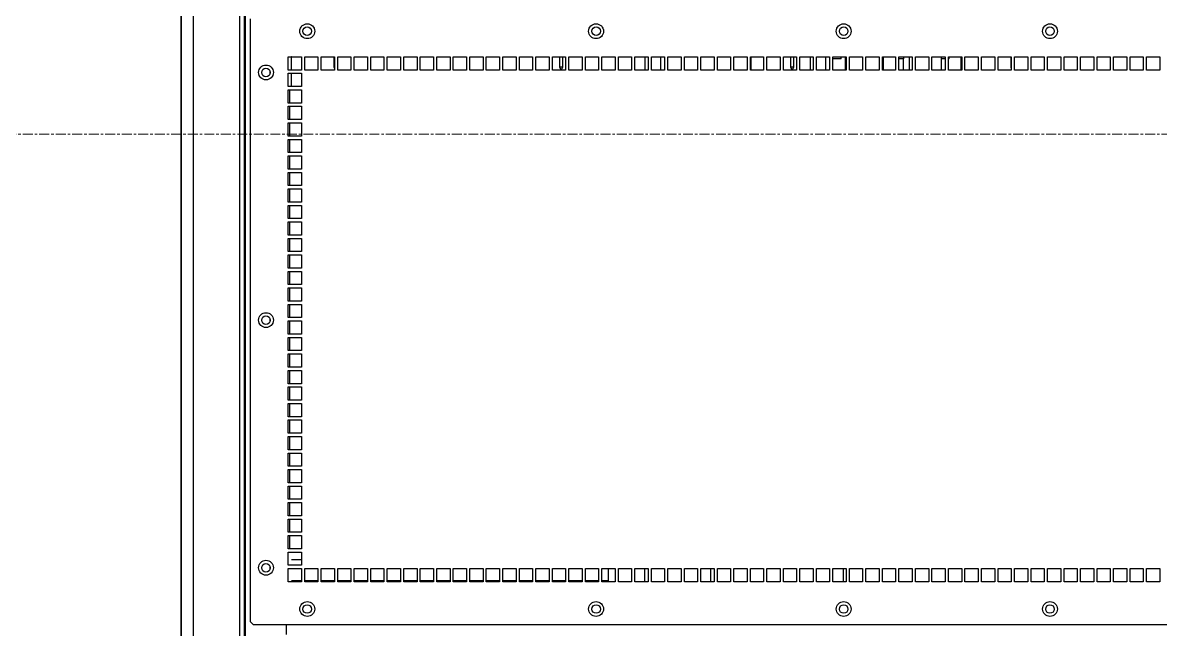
# Model space of a CAD drawing. Header units: millimetres. Extents: x -18178 to 96133, y -22425 to 61598.
# Drawn here: x 41457 to 42146, y 4630 to 4997 of the extents above; entities that cross this region are included whole.
import ezdxf

# ---------------------------------------------------------------- set-up
doc = ezdxf.new("R2010")
doc.units = ezdxf.units.MM
doc.linetypes.add('Centre', pattern=[10, 6, -1.25, 1.5, -1.25])
for name, color, linetype in [('00B60RPFP06', 7, 'Continuous'), ('10B60RIVP4008', 7, 'Continuous'), ('10H61286P01', 7, 'Continuous'), ('15B10879G3', 7, 'Continuous'), ('CF0004LB', 7, 'Continuous'), ('CH0002FE', 7, 'Continuous'), ('CH0800FE', 7, 'Continuous'), ('CH1775FE', 7, 'Continuous'), ('DR0680FE', 7, 'Continuous'), ('EAE-BB-A-OUT-002-KXA 2000A', 131, 'Continuous'), ('eae-bb-mım.', 7, 'Continuous'), ('EAE-UPS PANEL-VERTV.', 7, 'Continuous'), ('GUARNIZIONE_PORT', 7, 'Continuous'), ('MA0001LB_A', 7, 'Continuous'), ('MA0003LB_A', 7, 'Continuous'), ('MA1236FE', 7, 'Continuous'), ('MA1733FE', 7, 'Continuous'), ('RG0132LX', 7, 'Continuous'), ('RG0331CU', 7, 'Continuous'), ('RG0335CU', 7, 'Continuous'), ('RG0400CU', 7, 'Continuous'), ('RG0401CU', 7, 'Continuous'), ('RG0402CU', 7, 'Continuous'), ('RG0973FE', 7, 'Continuous'), ('RG0994FE', 7, 'Continuous'), ('RG1102FE', 7, 'Continuous'), ('RG1111FE', 7, 'Continuous')]:
    doc.layers.add(name, color=color, linetype=linetype)
doc.layers.add('E-ELEC-EQPM', color=7, linetype='Continuous', lineweight=35)
doc.layers.add('S-GRID', color=7, linetype='Continuous', lineweight=9)

# ---------------------------------------------------------------- blocks, each defined once
blk = doc.blocks.new('A$Ccc32f15b')
at = {"layer": '00B60RPFP06', "color": 7, "linetype": 'Continuous'}
for p, q in [((19.53250000001009, 1.550000000004694), (19.53250000001009, 1.575000000016651)), ((32.40749999999986, 1.575000000016473), (32.40749999999986, 1.550000000004694)), ((33.03249999999986, 1.550000000004637), (33.03249999999986, 1.575000000016473))]:
    blk.add_line(p, q, dxfattribs=at)
at = {"layer": '10B60RIVP4008', "color": 7, "linetype": 'Continuous'}
for p, q in [((19.96999999999983, 24.76000000003565), (20.28339745963163, 24.76000000003565)), ((20.2833974596316, 24.77500000001665), (20.2833974596316, 24.76000000003566)), ((20.2833974596316, 24.76000000003565), (20.30937822171219, 24.77500000001663)), ((20.2833974596316, 18.19000000003116), (19.9699999999998, 18.19000000003116)), ((19.96999999999983, 18.09000000003115), (20.28339745963163, 18.09000000003115)), ((20.2833974596316, 18.19000000003116), (20.2833974596316, 18.09000000003117)), ((20.37000000001007, 18.14000000003115), (20.28339745963163, 18.19000000003115)), ((20.2833974596316, 18.09000000003115), (20.37000000001004, 18.14000000003115)), ((20.2833974596316, 11.19000000003115), (19.9699999999998, 11.19000000003115)), ((19.96999999999983, 11.09000000003115), (20.28339745963163, 11.09000000003115)), ((20.2833974596316, 11.19000000003115), (20.2833974596316, 11.09000000003115)), ((20.37000000001007, 11.14000000003115), (20.28339745963163, 11.19000000003115)), ((20.2833974596316, 11.09000000003115), (20.37000000001004, 11.14000000003115)), ((19.96999999999983, 4.255000000031146), (20.28339745963163, 4.255000000031146)), ((20.2833974596316, 4.275000000016639), (20.2833974596316, 4.255000000031146)), ((20.2833974596316, 4.255000000031146), (20.31803847575785, 4.275000000016639))]:
    blk.add_line(p, q, dxfattribs=at)
at = {"layer": '10H61286P01', "color": 7, "linetype": 'Continuous'}
for p, q in [((20.36999999999981, 16.89977713821141), (19.96999999999983, 16.89977713821141)), ((19.96999999999983, 14.14977713821139), (20.36999999999983, 14.14977713821139))]:
    blk.add_line(p, q, dxfattribs=at)
at = {"layer": '15B10879G3', "color": 7, "linetype": 'Continuous'}
for p, q in [((19.96999999999986, 23.24977713821141), (20.36000000000979, 23.24977713821143)), ((20.36000000000979, 22.87500000001663), (20.36000000000976, 23.24977713821143)), ((20.03500000000983, 22.89977713821142), (19.96999999999983, 22.89977713821142)), ((20.03500000000983, 22.89977713821142), (20.03500000000983, 22.87500000001664)), ((20.03500000000983, 22.77477713821142), (20.03500000000983, 22.64977713821142)), ((20.36000000000979, 22.64977713821143), (20.36000000000979, 22.77500000001663)), ((19.96999999999983, 22.64977713821142), (20.36000000000979, 22.64977713821143)), ((19.96999999999986, 22.64977713821142), (20.03500000000986, 22.64977713821142)), ((20.03500000000986, 21.52477713821142), (19.96999999999983, 21.52477713821142)), ((20.03500000000986, 21.52477713821142), (20.03500000000986, 21.37500000001664)), ((20.03500000000986, 21.49977713821141), (20.36000000000979, 21.49977713821143)), ((20.36000000000979, 21.37500000001664), (20.36000000000979, 21.49977713821144)), ((19.96999999999986, 21.27477713821142), (20.03500000000989, 21.27477713821142)), ((20.03500000000986, 21.27500000001663), (20.03500000000986, 21.27477713821143)), ((20.36000000000982, 20.89977713821145), (20.36000000000982, 21.27500000001663)), ((19.96999999999983, 20.89977713821143), (20.36000000000982, 20.89977713821145)), ((19.96999999999986, 19.74977713821141), (20.36000000000988, 19.74977713821143)), ((20.36000000000985, 19.37500000001664), (20.36000000000982, 19.74977713821144)), ((20.03500000000989, 19.62477713821143), (19.96999999999983, 19.62477713821143)), ((20.03500000000989, 19.62477713821141), (20.03500000000989, 19.37500000001664)), ((19.96999999999986, 19.14977713821143), (20.3600000000099, 19.14977713821145)), ((20.36000000000985, 19.14977713821145), (20.36000000000985, 19.27500000001665))]:
    blk.add_line(p, q, dxfattribs=at)
at = {"layer": 'CF0004LB', "color": 7, "linetype": 'Continuous'}
for p, q in [((33.03249999999986, 1.570000000016648), (33.09494956363528, 1.570000000016648)), ((33.03249999999989, 1.565000000016646), (33.0412784286697, 1.565000000016646)), ((33.04127842866967, 1.565000000016646), (33.04127842866967, 1.570000000016648)), ((33.07273949000668, 1.565000000016646), (33.07273949000668, 1.570000000016648)), ((34.09494956363531, 1.570000000016648), (35.01999999999978, 1.570000000016648)), ((34.09495106363531, 1.565000000016646), (34.14715368711211, 1.565000000016646)), ((34.14715368711211, 1.565000000016646), (34.14715368711211, 1.570000000016648)), ((34.1517022742934, 1.565000000016646), (34.1517022742934, 1.570000000016648)), ((34.1517022742934, 1.565000000016646), (34.2225844245346, 1.565000000016646)), ((34.2225844245346, 1.565000000016646), (34.2225844245346, 1.570000000016648)), ((34.2225844245346, 1.565000000016646), (34.34615237629203, 1.565000000016646)), ((34.34615437629202, 1.565000000016646), (34.34615437629202, 1.570000000016648)), ((34.34615437629202, 1.565000000016646), (34.43902136457595, 1.565000000016646)), ((34.424893177119, 1.564375000017904), (34.424893177119, 1.565000000016646)), ((34.43902136457592, 1.565000000016646), (34.43902136457592, 1.570000000016648)), ((34.45569951757386, 1.570000000016641), (34.45569951757386, 1.564375000017897)), ((34.68104410751184, 1.565000000016646), (34.68104410751184, 1.570000000016648)), ((34.68104410751184, 1.565000000016646), (34.68824603721549, 1.565000000016646)), ((34.68824603721549, 1.565000000016646), (34.68824603721549, 1.570000000016648)), ((34.68824603721549, 1.565000000016646), (34.69487939352149, 1.565000000016646)), ((34.69487939352149, 1.565000000016646), (34.69487939352149, 1.570000000016648)), ((34.69488139352148, 1.565000000016646), (34.72596140592671, 1.565000000016646)), ((34.72596140592674, 1.565000000016646), (34.72596140592674, 1.570000000016648)), ((35.01999999999978, 1.570000000016648), (35.01999999999978, 1.575000000016651))]:
    blk.add_line(p, q, dxfattribs=at)
at = {"layer": 'CH0002FE', "color": 7, "linetype": 'Continuous'}
for p, q in [((20.36999999999981, 2.975000000016649), (19.9749999999998, 2.975000000016649)), ((20.86999999999981, 2.975000000016649), (20.46999999999983, 2.975000000016649))]:
    blk.add_line(p, q, dxfattribs=at)
blk.add_arc((19.9749999999998, 2.980000000016645), 0.00499999999999945, 180, 270, dxfattribs=at)
at = {"layer": 'CH0800FE', "color": 7, "linetype": 'Continuous'}
blk.add_line((37.46999999999937, 2.825000000016637), (37.16999999999982, 2.825000000016637), dxfattribs=at)
for centre in [(19.19499999999979, 25.95000000001666), (36.69499999999982, 25.95000000001664), (19.19499999999979, 19.70000000001666), (36.69499999999982, 19.70000000001664), (19.19499999999979, 12.20000000001664), (36.69499999999979, 12.20000000001663), (19.19499999999979, 3.450000000016651), (36.69499999999979, 3.450000000016644)]:
    blk.add_circle(centre, 0.13, dxfattribs=at)
at = {"layer": 'CH1775FE', "color": 7, "linetype": 'Continuous'}
blk.add_line((91.0699999999998, 1.575000000016622), (3.42000000000013, 1.575000000016637), dxfattribs=at)
for centre in [(20.44499999999979, 2.200000000016637), (27.94499999999979, 2.200000000016637), (35.44499999999979, 2.200000000016637)]:
    blk.add_circle(centre, 0.13, dxfattribs=at)
at = {"layer": 'DR0680FE', "color": 7, "linetype": 'Continuous'}
for p, q in [((23.26999999999981, 1.550000000004694), (23.26999999999981, 1.575000000016438)), ((23.46999999999983, 1.575000000016431), (23.46999999999983, 1.550000000004623)), ((24.47499999999982, 1.575000000016431), (24.44999999998808, 1.550000000004673)), ((32.09000000001157, 1.550000000004687), (32.0649999999998, 1.575000000016466)), ((33.16999999999979, 1.550000000004637), (33.16999999999979, 1.565000000017903)), ((33.26999999999981, 1.565000000017903), (33.26999999999981, 1.550000000004694))]:
    blk.add_line(p, q, dxfattribs=at)
for centre, radius, start, end in [((24.26499999999982, 1.470000000016434), 0.1050000000011597, 49.63240644591143, 90), ((32.27499999999981, 1.470000000016462), 0.1049999999999995, 90, 130.36759355411)]:
    blk.add_arc(centre, radius, start, end, dxfattribs=at)
at = {"layer": 'GUARNIZIONE_PORT', "color": 7, "linetype": 'Continuous'}
blk.add_line((49.11999999999995, 1.550000000004623), (3.42000000000013, 1.55000000000463), dxfattribs=at)
at = {"layer": 'MA0001LB_A', "color": 7, "linetype": 'Continuous'}
for p, q in [((33.09494956363531, 1.575000000016473), (33.09494956363531, 1.565000000016475)), ((33.59494956363531, 1.565000000016475), (33.09494956363531, 1.565000000016475)), ((33.59494956363531, 1.565000000016475), (33.59494956363531, 1.575000000016473)), ((34.09494956363531, 1.565000000016475), (33.59494956363531, 1.565000000016475)), ((34.09494956363531, 1.575000000016473), (34.09494956363531, 1.565000000016475))]:
    blk.add_line(p, q, dxfattribs=at)
at = {"layer": 'MA0003LB_A', "color": 7, "linetype": 'Continuous'}
blk.add_line((35.01999999999978, 1.570000000016663), (35.11999999999981, 1.570000000016663), dxfattribs=at)
at = {"layer": 'MA1236FE', "color": 7, "linetype": 'Continuous'}
for p, q in [((20.48070714214313, 2.325000000016466), (20.40929285785649, 2.325000000016466)), ((27.98070714214313, 2.325000000016459), (27.90929285785649, 2.325000000016459)), ((35.48070714214316, 2.325000000016459), (35.40929285785649, 2.325000000016459))]:
    blk.add_line(p, q, dxfattribs=at)
at = {"layer": 'MA1733FE', "color": 7, "linetype": 'Continuous'}
for p, q in [((3.420000000000215, 1.400000000004638), (48.81500000000003, 1.400000000004624)), ((49.63999999999808, 1.953281980604515e-11), (-2.842170943040401e-14, 1.953992523340276e-11))]:
    blk.add_line(p, q, dxfattribs=at)
at = {"layer": 'RG0132LX', "color": 7, "linetype": 'Continuous'}
blk.add_line((35.86999999999983, 12.58000000001734), (35.46999999999983, 12.58000000001734), dxfattribs=at)
at = {"layer": 'RG0331CU', "color": 7, "linetype": 'Continuous'}
for p, q in [((35.86999999999981, 15.68000000001689), (35.4699999999998, 15.68000000001688)), ((35.86999999999983, 13.68000000001585), (35.46999999999983, 13.68000000001589))]:
    blk.add_line(p, q, dxfattribs=at)
at = {"layer": 'RG0335CU', "color": 7, "linetype": 'Continuous'}
blk.add_line((35.86999999999983, 19.6900000000178), (35.46999999999986, 19.6900000000178), dxfattribs=at)
at = {"layer": 'RG0400CU', "color": 7, "linetype": 'Continuous'}
blk.add_line((19.96999999999986, 13.68000000001665), (20.36999999999983, 13.68000000001665), dxfattribs=at)
at = {"layer": 'RG0401CU', "color": 7, "linetype": 'Continuous'}
blk.add_line((19.96999999999983, 18.68000000001662), (20.36999999999983, 18.68000000001662), dxfattribs=at)
at = {"layer": 'RG0402CU', "color": 7, "linetype": 'Continuous'}
for p, q in [((19.96999999999986, 21.68000000001663), (20.36999999999983, 21.68000000001663)), ((20.36000000000988, 19.68000000001663), (20.36999999999983, 19.68000000001663))]:
    blk.add_line(p, q, dxfattribs=at)
at = {"layer": 'RG0973FE', "color": 7, "linetype": 'Continuous'}
for p, q in [((35.84502330470357, 12.58000000001732), (35.84502330470357, 12.37500000001663)), ((35.84502330470357, 12.27500000001663), (35.84502330470357, 11.87500000001663)), ((35.84502330470357, 11.77500000001663), (35.84502330470357, 11.37500000001663)), ((35.84502330470357, 11.27500000001663), (35.84502330470357, 10.87500000001663)), ((35.84502330470357, 10.77500000001663), (35.84502330470357, 10.37500000001663)), ((35.84502330470357, 10.27500000001663), (35.84502330470357, 9.875000000016627)), ((35.84502330470357, 9.775000000016632), (35.84502330470357, 9.375000000016627)), ((35.84502330470357, 9.275000000016632), (35.84502330470357, 8.875000000016627)), ((35.84502330470357, 8.775000000016632), (35.84502330470357, 8.375000000016627)), ((35.84502330470357, 8.275000000016632), (35.84502330470357, 7.875000000016627)), ((35.84502330470357, 7.775000000016625), (35.84502330470357, 7.37500000001662)), ((35.84502330470357, 7.275000000016618), (35.84502330470357, 6.87500000001662)), ((35.84502330470357, 6.775000000016618), (35.84502330470357, 6.375000000016612)), ((35.84502330470357, 6.275000000016625), (35.84502330470357, 5.87500000001662)), ((35.84502330470357, 5.775000000016625), (35.84502330470357, 5.37500000001662)), ((35.84502330470357, 5.275000000016618), (35.84502330470357, 4.875000000016627)), ((35.84502330470357, 4.775000000016611), (35.84502330470357, 4.375000000016627)), ((35.84502330470357, 4.275000000016611), (35.84502330470357, 3.875000000016612)), ((35.84502330470357, 3.775000000016618), (35.84502330470357, 3.37500000001662)), ((35.19502330470354, 2.975000000016635), (35.19502330470354, 3.275000000016625)), ((35.84502330470357, 3.275000000016611), (35.84502330470357, 2.975000000016628))]:
    blk.add_line(p, q, dxfattribs=at)
at = {"layer": 'RG0994FE', "color": 7, "linetype": 'Continuous'}
for p, q in [((21.36999999999983, 2.925000000016645), (20.96999999999983, 2.925000000016645)), ((21.86999999999981, 2.925000000016645), (21.46999999999983, 2.925000000016645)), ((22.36999999999981, 2.925000000016645), (21.96999999999983, 2.925000000016645)), ((22.86999999999981, 2.925000000016645), (22.46999999999983, 2.925000000016645)), ((23.36999999999981, 2.925000000016645), (22.96999999999983, 2.925000000016645)), ((23.86999999999981, 2.925000000016645), (23.46999999999983, 2.925000000016645)), ((24.36999999999981, 2.925000000016645), (23.96999999999983, 2.925000000016645)), ((24.86999999999981, 2.925000000016645), (24.46999999999983, 2.925000000016645)), ((25.36999999999981, 2.925000000016645), (24.96999999999983, 2.925000000016645)), ((25.86999999999981, 2.925000000016645), (25.46999999999983, 2.925000000016645)), ((26.36999999999981, 2.925000000016645), (25.96999999999983, 2.925000000016645)), ((26.86999999999981, 2.925000000016645), (26.46999999999983, 2.925000000016645)), ((27.36999999999983, 2.925000000016645), (26.96999999999983, 2.925000000016645)), ((27.86999999999983, 2.925000000016645), (27.46999999999983, 2.925000000016645)), ((28.36999999999983, 2.925000000016645), (27.96999999999983, 2.925000000016645)), ((28.86999999999983, 2.925000000016645), (28.46999999999983, 2.925000000016645)), ((29.36999999999983, 2.925000000016645), (28.96999999999983, 2.925000000016645)), ((29.86999999999983, 2.925000000016645), (29.46999999999983, 2.925000000016645)), ((30.36999999999983, 2.925000000016645), (29.96999999999983, 2.925000000016645)), ((30.86999999999983, 2.925000000016645), (30.46999999999983, 2.925000000016645)), ((31.36999999999983, 2.925000000016645), (30.96999999999983, 2.925000000016645)), ((31.86999999999983, 2.925000000016645), (31.46999999999983, 2.925000000016645)), ((32.36999999999983, 2.925000000016645), (31.96999999999983, 2.925000000016645)), ((32.86999999999983, 2.925000000016645), (32.46999999999983, 2.925000000016645)), ((33.36999999999983, 2.925000000016645), (32.96999999999983, 2.925000000016645)), ((33.86999999999983, 2.925000000016645), (33.46999999999983, 2.925000000016645)), ((34.36999999999983, 2.925000000016645), (33.96999999999983, 2.925000000016645)), ((34.86999999999983, 2.925000000016645), (34.46999999999983, 2.925000000016645))]:
    blk.add_line(p, q, dxfattribs=at)
at = {"layer": 'RG1102FE', "color": 7, "linetype": 'Continuous'}
for p, q in [((35.11999999999978, 1.550000000004694), (35.11999999999978, 1.575000000016679)), ((35.2199999999998, 1.575000000016679), (35.2199999999998, 1.55000000000463))]:
    blk.add_line(p, q, dxfattribs=at)
at = {"layer": 'RG1111FE', "color": 7, "linetype": 'Continuous'}
for p, q in [((37.16999999999982, 43.82500000001697), (37.16999999999979, 1.825000000016622)), ((19.96999999999983, 29.27500000001665), (20.36999999999983, 29.27500000001665)), ((19.96999999999983, 28.87500000001666), (19.96999999999983, 29.27500000001665)), ((20.36999999999983, 29.27500000001665), (20.36999999999983, 28.87500000001664)), ((35.46999999999983, 29.27500000001665), (35.86999999999983, 29.27500000001665)), ((35.46999999999983, 28.87500000001664), (35.46999999999983, 29.27500000001663)), ((35.86999999999983, 29.27500000001663), (35.86999999999983, 28.87500000001663)), ((20.36999999999983, 28.87500000001664), (19.96999999999983, 28.87500000001666)), ((19.96999999999983, 28.77500000001665), (20.36999999999983, 28.77500000001665)), ((19.96999999999983, 28.37500000001666), (19.96999999999983, 28.77500000001665)), ((20.36999999999983, 28.77500000001665), (20.36999999999983, 28.37500000001664)), ((35.86999999999983, 28.87500000001663), (35.46999999999983, 28.87500000001664)), ((35.46999999999983, 28.77500000001665), (35.86999999999983, 28.77500000001665)), ((35.46999999999983, 28.37500000001664), (35.46999999999983, 28.77500000001663)), ((35.86999999999983, 28.77500000001663), (35.86999999999983, 28.37500000001663)), ((20.36999999999983, 28.37500000001664), (19.96999999999983, 28.37500000001666)), ((19.96999999999983, 28.27500000001665), (20.36999999999983, 28.27500000001665)), ((19.96999999999983, 27.87500000001666), (19.96999999999983, 28.27500000001665)), ((20.36999999999983, 28.27500000001665), (20.36999999999983, 27.87500000001664)), ((35.86999999999983, 28.37500000001663), (35.46999999999983, 28.37500000001664)), ((35.46999999999983, 28.27500000001663), (35.86999999999983, 28.27500000001663)), ((35.46999999999983, 27.87500000001664), (35.46999999999983, 28.27500000001663)), ((35.86999999999983, 28.27500000001663), (35.86999999999983, 27.87500000001663)), ((20.36999999999983, 27.87500000001664), (19.96999999999983, 27.87500000001666)), ((19.96999999999983, 27.77500000001665), (20.36999999999983, 27.77500000001665)), ((19.96999999999983, 27.37500000001666), (19.96999999999983, 27.77500000001665)), ((20.36999999999983, 27.77500000001665), (20.36999999999983, 27.37500000001664)), ((35.86999999999983, 27.87500000001663), (35.46999999999983, 27.87500000001664)), ((35.46999999999983, 27.77500000001663), (35.86999999999983, 27.77500000001663)), ((35.46999999999983, 27.37500000001664), (35.46999999999983, 27.77500000001663)), ((35.86999999999983, 27.77500000001663), (35.86999999999983, 27.37500000001663)), ((20.36999999999983, 27.37500000001664), (19.96999999999983, 27.37500000001666)), ((19.96999999999983, 27.27500000001663), (20.36999999999983, 27.27500000001663)), ((19.96999999999983, 26.87500000001666), (19.96999999999983, 27.27500000001665)), ((20.36999999999983, 27.27500000001663), (20.36999999999983, 26.87500000001663)), ((35.86999999999983, 27.37500000001663), (35.46999999999983, 27.37500000001664)), ((35.46999999999983, 27.27500000001663), (35.86999999999983, 27.27500000001663)), ((35.46999999999983, 26.87500000001664), (35.46999999999983, 27.27500000001663)), ((35.86999999999983, 27.27500000001663), (35.86999999999983, 26.87500000001663)), ((20.36999999999983, 26.87500000001664), (19.96999999999983, 26.87500000001666)), ((19.96999999999983, 26.77500000001665), (20.36999999999983, 26.77500000001665)), ((19.96999999999983, 26.37500000001666), (19.96999999999983, 26.77500000001665)), ((20.36999999999983, 26.77500000001663), (20.36999999999983, 26.37500000001663)), ((35.86999999999983, 26.87500000001663), (35.46999999999983, 26.87500000001664)), ((35.46999999999983, 26.77500000001663), (35.86999999999983, 26.77500000001663)), ((35.46999999999983, 26.37500000001664), (35.46999999999983, 26.77500000001663)), ((35.86999999999983, 26.77500000001662), (35.86999999999983, 26.37500000001661)), ((20.36999999999983, 26.37500000001664), (19.96999999999983, 26.37500000001666)), ((19.96999999999983, 26.27500000001665), (20.36999999999983, 26.27500000001665)), ((19.96999999999983, 25.87500000001666), (19.96999999999983, 26.27500000001665)), ((20.36999999999983, 26.27500000001663), (20.36999999999983, 25.87500000001663)), ((35.86999999999983, 26.37500000001663), (35.46999999999983, 26.37500000001664)), ((35.46999999999983, 26.27500000001663), (35.86999999999983, 26.27500000001663)), ((35.46999999999983, 25.87500000001664), (35.46999999999983, 26.27500000001663)), ((35.86999999999983, 26.27500000001662), (35.86999999999983, 25.87500000001661)), ((20.36999999999983, 25.87500000001664), (19.96999999999983, 25.87500000001666)), ((35.86999999999983, 25.87500000001663), (35.46999999999983, 25.87500000001664)), ((19.96999999999983, 25.77500000001665), (20.36999999999983, 25.77500000001665)), ((19.96999999999983, 25.37500000001666), (19.96999999999983, 25.77500000001665)), ((20.36999999999983, 25.77500000001663), (20.36999999999983, 25.37500000001663)), ((35.46999999999983, 25.77500000001663), (35.86999999999983, 25.77500000001663)), ((35.46999999999983, 25.37500000001664), (35.46999999999983, 25.77500000001663)), ((35.86999999999983, 25.77500000001662), (35.86999999999983, 25.37500000001661)), ((20.36999999999983, 25.37500000001664), (19.96999999999983, 25.37500000001666)), ((19.96999999999983, 25.27500000001665), (20.36999999999983, 25.27500000001665)), ((19.96999999999983, 24.87500000001666), (19.96999999999983, 25.27500000001665)), ((20.36999999999983, 25.27500000001663), (20.36999999999983, 24.87500000001663)), ((35.86999999999983, 25.37500000001663), (35.46999999999983, 25.37500000001664)), ((35.46999999999983, 25.27500000001663), (35.86999999999983, 25.27500000001663)), ((35.46999999999983, 24.87500000001664), (35.46999999999983, 25.27500000001663)), ((35.86999999999983, 25.27500000001662), (35.86999999999983, 24.87500000001661)), ((20.36999999999983, 24.87500000001664), (19.96999999999983, 24.87500000001666)), ((35.86999999999983, 24.87500000001663), (35.46999999999983, 24.87500000001664)), ((19.96999999999983, 24.77500000001665), (20.36999999999983, 24.77500000001665)), ((19.96999999999983, 24.37500000001666), (19.96999999999983, 24.77500000001665)), ((20.36999999999983, 24.77500000001663), (20.36999999999983, 24.37500000001663)), ((35.46999999999983, 24.77500000001663), (35.86999999999983, 24.77500000001663)), ((35.46999999999983, 24.37500000001664), (35.46999999999983, 24.77500000001663)), ((35.86999999999983, 24.77500000001662), (35.86999999999983, 24.37500000001661)), ((20.36999999999983, 24.37500000001664), (19.96999999999983, 24.37500000001666)), ((19.96999999999983, 24.27500000001665), (20.36999999999983, 24.27500000001665)), ((19.96999999999983, 23.87500000001666), (19.96999999999983, 24.27500000001665)), ((20.36999999999983, 24.27500000001663), (20.36999999999983, 23.87500000001663)), ((35.86999999999983, 24.37500000001663), (35.46999999999983, 24.37500000001664)), ((35.46999999999983, 24.27500000001663), (35.86999999999983, 24.27500000001663)), ((35.46999999999983, 23.87500000001664), (35.46999999999983, 24.27500000001663)), ((35.86999999999983, 24.27500000001662), (35.86999999999983, 23.87500000001661)), ((20.36999999999983, 23.87500000001664), (19.96999999999983, 23.87500000001666)), ((35.86999999999983, 23.87500000001663), (35.46999999999983, 23.87500000001664)), ((19.96999999999983, 23.77500000001665), (20.36999999999983, 23.77500000001663)), ((19.96999999999983, 23.37500000001666), (19.96999999999983, 23.77500000001666)), ((20.36999999999983, 23.77500000001663), (20.36999999999983, 23.37500000001663)), ((35.46999999999983, 23.77500000001663), (35.86999999999983, 23.77500000001662)), ((35.46999999999983, 23.37500000001664), (35.46999999999983, 23.77500000001665)), ((35.86999999999983, 23.77500000001662), (35.86999999999983, 23.37500000001661)), ((20.36999999999983, 23.37500000001664), (19.96999999999983, 23.37500000001666)), ((19.96999999999983, 23.27500000001665), (20.36999999999983, 23.27500000001663)), ((19.96999999999983, 22.87500000001666), (19.96999999999983, 23.27500000001666)), ((20.36999999999983, 23.27500000001663), (20.36999999999983, 22.87500000001663)), ((35.86999999999983, 23.37500000001663), (35.46999999999983, 23.37500000001664)), ((35.46999999999983, 23.27500000001663), (35.86999999999983, 23.27500000001662)), ((35.46999999999983, 22.87500000001664), (35.46999999999983, 23.27500000001665)), ((35.86999999999983, 23.27500000001662), (35.86999999999983, 22.87500000001661)), ((20.36999999999983, 22.87500000001664), (19.96999999999983, 22.87500000001666)), ((19.96999999999983, 22.77500000001665), (20.36999999999983, 22.77500000001663)), ((19.96999999999983, 22.37500000001666), (19.96999999999983, 22.77500000001666)), ((20.36999999999983, 22.77500000001663), (20.36999999999983, 22.37500000001663)), ((35.86999999999983, 22.87500000001663), (35.46999999999983, 22.87500000001664)), ((35.46999999999983, 22.77500000001663), (35.86999999999983, 22.77500000001662)), ((35.46999999999983, 22.37500000001664), (35.46999999999983, 22.77500000001665)), ((35.86999999999983, 22.77500000001662), (35.86999999999983, 22.37500000001661)), ((20.36999999999983, 22.37500000001664), (19.96999999999983, 22.37500000001666)), ((19.96999999999983, 22.27500000001665), (20.36999999999983, 22.27500000001663)), ((19.96999999999983, 21.87500000001666), (19.96999999999983, 22.27500000001666)), ((20.36999999999983, 22.27500000001663), (20.36999999999983, 21.87500000001663)), ((35.86999999999983, 22.37500000001663), (35.46999999999983, 22.37500000001664)), ((35.46999999999983, 22.27500000001663), (35.86999999999983, 22.27500000001662)), ((35.46999999999983, 21.87500000001664), (35.46999999999983, 22.27500000001665)), ((35.86999999999983, 22.27500000001662), (35.86999999999983, 21.87500000001661)), ((20.36999999999983, 21.87500000001664), (19.96999999999983, 21.87500000001666)), ((19.96999999999983, 21.77500000001665), (20.36999999999983, 21.77500000001663)), ((19.96999999999983, 21.37500000001666), (19.96999999999983, 21.77500000001666)), ((20.36999999999983, 21.77500000001663), (20.36999999999983, 21.37500000001663)), ((35.86999999999983, 21.87500000001663), (35.46999999999983, 21.87500000001664)), ((35.46999999999983, 21.77500000001663), (35.86999999999983, 21.77500000001662)), ((35.46999999999983, 21.37500000001664), (35.46999999999983, 21.77500000001665)), ((35.86999999999983, 21.77500000001662), (35.86999999999983, 21.37500000001661)), ((20.36999999999983, 21.37500000001664), (19.96999999999983, 21.37500000001666)), ((35.86999999999983, 21.37500000001663), (35.46999999999983, 21.37500000001664)), ((19.96999999999983, 21.27500000001665), (20.36999999999983, 21.27500000001663)), ((19.96999999999983, 20.87500000001666), (19.96999999999983, 21.27500000001666)), ((20.36999999999983, 21.27500000001663), (20.36999999999983, 20.87500000001663)), ((35.46999999999983, 21.27500000001663), (35.86999999999983, 21.27500000001662)), ((35.46999999999983, 20.87500000001664), (35.46999999999983, 21.27500000001665)), ((35.86999999999983, 21.27500000001662), (35.86999999999983, 20.87500000001661)), ((20.36999999999983, 20.87500000001664), (19.96999999999983, 20.87500000001666)), ((19.96999999999983, 20.77500000001665), (20.36999999999983, 20.77500000001665)), ((19.96999999999983, 20.37500000001666), (19.96999999999983, 20.77500000001665)), ((20.36999999999983, 20.77500000001665), (20.36999999999983, 20.37500000001664)), ((35.86999999999983, 20.87500000001663), (35.46999999999983, 20.87500000001664)), ((35.46999999999983, 20.77500000001663), (35.86999999999983, 20.77500000001663)), ((35.46999999999983, 20.37500000001664), (35.46999999999983, 20.77500000001663)), ((35.86999999999983, 20.77500000001663), (35.86999999999983, 20.37500000001663)), ((20.36999999999983, 20.37500000001664), (19.96999999999983, 20.37500000001666)), ((35.86999999999983, 20.37500000001664), (35.46999999999983, 20.37500000001666)), ((19.96999999999983, 20.27500000001665), (20.36999999999983, 20.27500000001665)), ((19.96999999999983, 19.87500000001666), (19.96999999999983, 20.27500000001665)), ((20.36999999999983, 20.27500000001665), (20.36999999999983, 19.87500000001664)), ((35.46999999999983, 20.27500000001663), (35.86999999999983, 20.27500000001663)), ((35.46999999999983, 19.87500000001664), (35.46999999999983, 20.27500000001663)), ((35.86999999999983, 20.27500000001663), (35.86999999999983, 19.87500000001663)), ((20.36999999999983, 19.87500000001664), (19.96999999999983, 19.87500000001666)), ((19.96999999999983, 19.77500000001665), (20.36999999999983, 19.77500000001665)), ((19.96999999999983, 19.37500000001666), (19.96999999999983, 19.77500000001665)), ((20.36999999999983, 19.77500000001663), (20.36999999999983, 19.37500000001663)), ((35.86999999999983, 19.87500000001663), (35.46999999999983, 19.87500000001664)), ((35.46999999999983, 19.77500000001663), (35.86999999999983, 19.77500000001663)), ((35.46999999999983, 19.37500000001664), (35.46999999999983, 19.77500000001663)), ((35.86999999999983, 19.77500000001663), (35.86999999999983, 19.37500000001663)), ((20.36999999999983, 19.37500000001664), (19.96999999999983, 19.37500000001666)), ((35.86999999999983, 19.37500000001663), (35.46999999999983, 19.37500000001664)), ((19.96999999999983, 19.27500000001665), (20.36999999999983, 19.27500000001665)), ((19.96999999999983, 18.87500000001666), (19.96999999999983, 19.27500000001665)), ((20.36999999999983, 19.27500000001663), (20.36999999999983, 18.87500000001664)), ((35.46999999999983, 19.27500000001663), (35.86999999999983, 19.27500000001663)), ((35.46999999999983, 18.87500000001664), (35.46999999999983, 19.27500000001663)), ((35.86999999999983, 19.27500000001663), (35.86999999999983, 18.87500000001663)), ((20.36999999999983, 18.87500000001666), (19.96999999999983, 18.87500000001667)), ((19.96999999999983, 18.77500000001665), (20.36999999999983, 18.77500000001665)), ((19.96999999999983, 18.37500000001664), (19.96999999999983, 18.77500000001663)), ((20.36999999999983, 18.77500000001663), (20.36999999999983, 18.37500000001663)), ((35.86999999999983, 18.87500000001663), (35.46999999999983, 18.87500000001664)), ((35.46999999999983, 18.77500000001663), (35.86999999999983, 18.77500000001663)), ((35.46999999999983, 18.37500000001664), (35.46999999999983, 18.77500000001663)), ((35.86999999999983, 18.77500000001663), (35.86999999999983, 18.37500000001663)), ((20.36999999999983, 18.37500000001664), (19.96999999999983, 18.37500000001666)), ((19.96999999999983, 18.27500000001665), (20.36999999999983, 18.27500000001665)), ((19.96999999999983, 17.87500000001664), (19.96999999999983, 18.27500000001663)), ((20.36999999999983, 18.27500000001663), (20.36999999999983, 17.87500000001663)), ((35.86999999999983, 18.37500000001663), (35.46999999999983, 18.37500000001664)), ((35.46999999999983, 18.27500000001663), (35.86999999999983, 18.27500000001663)), ((35.46999999999983, 17.87500000001663), (35.46999999999983, 18.27500000001662)), ((35.86999999999983, 18.27500000001663), (35.86999999999983, 17.87500000001663)), ((20.36999999999983, 17.87500000001663), (19.96999999999983, 17.87500000001664)), ((19.96999999999983, 17.77500000001665), (20.36999999999983, 17.77500000001665)), ((19.96999999999983, 17.37500000001664), (19.96999999999983, 17.77500000001663)), ((20.36999999999983, 17.77500000001663), (20.36999999999983, 17.37500000001663)), ((35.86999999999983, 17.87500000001663), (35.46999999999983, 17.87500000001664)), ((35.46999999999983, 17.77500000001663), (35.86999999999983, 17.77500000001663)), ((35.46999999999983, 17.37500000001663), (35.46999999999983, 17.77500000001662)), ((35.86999999999983, 17.77500000001663), (35.86999999999983, 17.37500000001663)), ((20.36999999999983, 17.37500000001663), (19.96999999999983, 17.37500000001664)), ((19.96999999999983, 17.27500000001665), (20.36999999999983, 17.27500000001665)), ((19.96999999999983, 16.87500000001664), (19.96999999999983, 17.27500000001663)), ((20.36999999999983, 17.27500000001665), (20.36999999999983, 16.87500000001664)), ((35.86999999999983, 17.37500000001661), (35.46999999999983, 17.37500000001663)), ((35.46999999999983, 17.27500000001663), (35.86999999999983, 17.27500000001663)), ((35.46999999999983, 16.87500000001664), (35.46999999999983, 17.27500000001663)), ((35.86999999999981, 17.27500000001663), (35.86999999999981, 16.87500000001663)), ((20.36999999999983, 16.87500000001664), (19.96999999999983, 16.87500000001666)), ((19.96999999999983, 16.77500000001665), (20.36999999999983, 16.77500000001665)), ((19.96999999999983, 16.37500000001664), (19.96999999999983, 16.77500000001663)), ((20.36999999999983, 16.77500000001665), (20.36999999999983, 16.37500000001664)), ((35.86999999999981, 16.87500000001663), (35.4699999999998, 16.87500000001664)), ((35.46999999999983, 16.77500000001663), (35.86999999999983, 16.77500000001663)), ((35.46999999999983, 16.37500000001664), (35.46999999999983, 16.77500000001663)), ((35.86999999999981, 16.77500000001663), (35.86999999999981, 16.37500000001663)), ((20.36999999999983, 16.37500000001664), (19.96999999999983, 16.37500000001666)), ((19.96999999999983, 16.27500000001665), (20.36999999999983, 16.27500000001665)), ((19.96999999999983, 15.87500000001664), (19.96999999999983, 16.27500000001663)), ((20.36999999999983, 16.27500000001665), (20.36999999999983, 15.87500000001664)), ((35.86999999999981, 16.37500000001663), (35.4699999999998, 16.37500000001664)), ((35.46999999999983, 16.27500000001663), (35.86999999999983, 16.27500000001663)), ((35.46999999999983, 15.87500000001663), (35.46999999999983, 16.27500000001662)), ((35.86999999999981, 16.27500000001663), (35.86999999999981, 15.87500000001663)), ((20.36999999999983, 15.87500000001663), (19.96999999999983, 15.87500000001664)), ((35.86999999999981, 15.87500000001663), (35.4699999999998, 15.87500000001664)), ((19.96999999999983, 15.77500000001665), (20.36999999999983, 15.77500000001665)), ((19.96999999999983, 15.37500000001664), (19.96999999999983, 15.77500000001663)), ((20.36999999999983, 15.77500000001665), (20.36999999999983, 15.37500000001664)), ((35.46999999999983, 15.77500000001663), (35.86999999999983, 15.77500000001663)), ((35.46999999999983, 15.37500000001663), (35.46999999999983, 15.77500000001662)), ((35.86999999999981, 15.77500000001663), (35.86999999999981, 15.37500000001663)), ((20.36999999999983, 15.37500000001663), (19.96999999999983, 15.37500000001664)), ((19.96999999999983, 15.27500000001665), (20.36999999999983, 15.27500000001665)), ((19.96999999999983, 14.87500000001664), (19.96999999999983, 15.27500000001663)), ((20.36999999999983, 15.27500000001665), (20.36999999999983, 14.87500000001664)), ((35.86999999999981, 15.37500000001663), (35.4699999999998, 15.37500000001664)), ((35.46999999999983, 15.27500000001663), (35.86999999999983, 15.27500000001663)), ((35.46999999999983, 14.87500000001663), (35.46999999999983, 15.27500000001662)), ((35.86999999999981, 15.27500000001663), (35.86999999999981, 14.87500000001663)), ((20.36999999999983, 14.87500000001663), (19.96999999999983, 14.87500000001664)), ((35.86999999999981, 14.87500000001663), (35.4699999999998, 14.87500000001664)), ((19.96999999999983, 14.77500000001665), (20.36999999999983, 14.77500000001665)), ((19.96999999999983, 14.37500000001664), (19.96999999999983, 14.77500000001663)), ((20.36999999999983, 14.77500000001665), (20.36999999999983, 14.37500000001664)), ((35.46999999999983, 14.77500000001663), (35.86999999999983, 14.77500000001663)), ((35.46999999999983, 14.37500000001663), (35.46999999999983, 14.77500000001662)), ((35.86999999999981, 14.77500000001663), (35.86999999999981, 14.37500000001663)), ((20.36999999999983, 14.37500000001663), (19.96999999999983, 14.37500000001664)), ((19.96999999999983, 14.27500000001665), (20.36999999999983, 14.27500000001665)), ((19.96999999999983, 13.87500000001664), (19.96999999999983, 14.27500000001663)), ((20.36999999999983, 14.27500000001665), (20.36999999999983, 13.87500000001664)), ((35.86999999999981, 14.37500000001663), (35.4699999999998, 14.37500000001664)), ((35.46999999999983, 14.27500000001663), (35.86999999999983, 14.27500000001663)), ((35.46999999999983, 13.87500000001663), (35.46999999999983, 14.27500000001662)), ((35.86999999999981, 14.27500000001663), (35.86999999999981, 13.87500000001663)), ((20.36999999999983, 13.87500000001663), (19.96999999999983, 13.87500000001664)), ((35.86999999999981, 13.87500000001663), (35.4699999999998, 13.87500000001664)), ((19.96999999999983, 13.77500000001665), (20.36999999999983, 13.77500000001665)), ((19.96999999999983, 13.37500000001664), (19.96999999999983, 13.77500000001663)), ((20.36999999999983, 13.77500000001665), (20.36999999999983, 13.37500000001664)), ((35.46999999999983, 13.77500000001663), (35.86999999999983, 13.77500000001663)), ((35.46999999999983, 13.37500000001663), (35.46999999999983, 13.77500000001662)), ((35.86999999999981, 13.77500000001663), (35.86999999999981, 13.37500000001663)), ((20.36999999999983, 13.37500000001663), (19.96999999999983, 13.37500000001664)), ((19.96999999999983, 13.27500000001665), (20.36999999999983, 13.27500000001665)), ((19.96999999999983, 12.87500000001666), (19.96999999999983, 13.27500000001665)), ((20.36999999999983, 13.27500000001665), (20.36999999999983, 12.87500000001664)), ((35.86999999999981, 13.37500000001663), (35.4699999999998, 13.37500000001664)), ((35.46999999999983, 13.27500000001665), (35.86999999999983, 13.27500000001665)), ((35.46999999999983, 12.87500000001664), (35.46999999999983, 13.27500000001663)), ((35.86999999999981, 13.27500000001663), (35.86999999999981, 12.87500000001663)), ((20.36999999999983, 12.87500000001664), (19.96999999999983, 12.87500000001666)), ((19.96999999999983, 12.77500000001665), (20.36999999999983, 12.77500000001665)), ((19.96999999999983, 12.37500000001666), (19.96999999999983, 12.77500000001665)), ((20.36999999999983, 12.77500000001665), (20.36999999999983, 12.37500000001664)), ((35.86999999999981, 12.87500000001663), (35.4699999999998, 12.87500000001664)), ((35.46999999999983, 12.77500000001665), (35.86999999999983, 12.77500000001665)), ((35.46999999999983, 12.37500000001664), (35.46999999999983, 12.77500000001663)), ((35.86999999999981, 12.77500000001663), (35.86999999999981, 12.37500000001663)), ((20.36999999999983, 12.37500000001664), (19.96999999999983, 12.37500000001666)), ((19.96999999999983, 12.27500000001665), (20.36999999999983, 12.27500000001665)), ((19.96999999999983, 11.87500000001666), (19.96999999999983, 12.27500000001665)), ((20.36999999999983, 12.27500000001665), (20.36999999999983, 11.87500000001664)), ((35.86999999999981, 12.37500000001663), (35.4699999999998, 12.37500000001664)), ((35.46999999999983, 12.27500000001665), (35.86999999999983, 12.27500000001665)), ((35.46999999999983, 11.87500000001664), (35.46999999999983, 12.27500000001663)), ((35.86999999999981, 12.27500000001663), (35.86999999999981, 11.87500000001663)), ((20.36999999999983, 11.87500000001664), (19.96999999999983, 11.87500000001666)), ((19.9699999999998, 11.77500000001663), (20.36999999999981, 11.77500000001663)), ((19.9699999999998, 11.37500000001666), (19.9699999999998, 11.77500000001665)), ((20.36999999999983, 11.77500000001663), (20.36999999999983, 11.37500000001663)), ((35.86999999999981, 11.87500000001663), (35.4699999999998, 11.87500000001664)), ((35.46999999999983, 11.77500000001663), (35.86999999999983, 11.77500000001663)), ((35.46999999999983, 11.37500000001664), (35.46999999999983, 11.77500000001663)), ((35.86999999999981, 11.77500000001663), (35.86999999999981, 11.37500000001663)), ((20.36999999999983, 11.37500000001664), (19.96999999999983, 11.37500000001666)), ((35.86999999999981, 11.37500000001663), (35.4699999999998, 11.37500000001664)), ((19.9699999999998, 11.27500000001663), (20.36999999999981, 11.27500000001663)), ((19.9699999999998, 10.87500000001666), (19.9699999999998, 11.27500000001665)), ((20.36999999999983, 11.27500000001663), (20.36999999999983, 10.87500000001663)), ((35.46999999999983, 11.27500000001663), (35.86999999999983, 11.27500000001663)), ((35.46999999999983, 10.87500000001664), (35.46999999999983, 11.27500000001663)), ((35.86999999999981, 11.27500000001662), (35.86999999999981, 10.87500000001661)), ((20.36999999999983, 10.87500000001664), (19.96999999999983, 10.87500000001666)), ((19.9699999999998, 10.77500000001663), (20.36999999999981, 10.77500000001663)), ((19.9699999999998, 10.37500000001666), (19.9699999999998, 10.77500000001665)), ((20.36999999999983, 10.77500000001663), (20.36999999999983, 10.37500000001663)), ((35.86999999999981, 10.87500000001663), (35.4699999999998, 10.87500000001664)), ((35.46999999999983, 10.77500000001663), (35.86999999999983, 10.77500000001663)), ((35.46999999999983, 10.37500000001664), (35.46999999999983, 10.77500000001663)), ((35.86999999999981, 10.77500000001662), (35.86999999999981, 10.37500000001661)), ((20.36999999999983, 10.37500000001664), (19.96999999999983, 10.37500000001666)), ((35.86999999999981, 10.37500000001663), (35.4699999999998, 10.37500000001664)), ((19.9699999999998, 10.27500000001663), (20.36999999999981, 10.27500000001663)), ((19.9699999999998, 9.875000000016655), (19.9699999999998, 10.27500000001665)), ((20.36999999999983, 10.27500000001663), (20.36999999999983, 9.875000000016627)), ((35.46999999999983, 10.27500000001663), (35.86999999999983, 10.27500000001663)), ((35.46999999999983, 9.875000000016641), (35.46999999999983, 10.27500000001663)), ((35.86999999999981, 10.27500000001662), (35.86999999999981, 9.875000000016612)), ((20.36999999999983, 9.875000000016641), (19.96999999999983, 9.875000000016655)), ((19.9699999999998, 9.775000000016632), (20.36999999999981, 9.775000000016632)), ((19.9699999999998, 9.375000000016655), (19.9699999999998, 9.775000000016647)), ((20.36999999999983, 9.775000000016632), (20.36999999999983, 9.375000000016627)), ((35.86999999999981, 9.875000000016627), (35.4699999999998, 9.875000000016641)), ((35.46999999999983, 9.775000000016632), (35.86999999999983, 9.775000000016632)), ((35.46999999999983, 9.375000000016641), (35.46999999999983, 9.775000000016632)), ((35.86999999999981, 9.775000000016618), (35.86999999999981, 9.375000000016612)), ((20.36999999999983, 9.375000000016641), (19.96999999999983, 9.375000000016655)), ((35.86999999999981, 9.375000000016627), (35.4699999999998, 9.375000000016641)), ((19.9699999999998, 9.275000000016632), (20.36999999999981, 9.275000000016632)), ((19.9699999999998, 8.875000000016655), (19.9699999999998, 9.275000000016647)), ((20.36999999999983, 9.275000000016632), (20.36999999999983, 8.875000000016627)), ((35.46999999999983, 9.275000000016632), (35.86999999999983, 9.275000000016632)), ((35.46999999999983, 8.875000000016641), (35.46999999999983, 9.275000000016632)), ((35.86999999999981, 9.275000000016618), (35.86999999999981, 8.875000000016612)), ((20.36999999999983, 8.875000000016641), (19.96999999999983, 8.875000000016655)), ((19.9699999999998, 8.775000000016632), (20.36999999999981, 8.775000000016632)), ((19.9699999999998, 8.375000000016655), (19.9699999999998, 8.775000000016647)), ((20.36999999999983, 8.775000000016632), (20.36999999999983, 8.375000000016627)), ((35.86999999999981, 8.875000000016627), (35.4699999999998, 8.875000000016641)), ((35.46999999999983, 8.775000000016632), (35.86999999999983, 8.775000000016632)), ((35.46999999999983, 8.375000000016641), (35.46999999999983, 8.775000000016632)), ((35.86999999999981, 8.775000000016618), (35.86999999999981, 8.375000000016612)), ((20.36999999999983, 8.375000000016641), (19.96999999999983, 8.375000000016655)), ((19.9699999999998, 8.275000000016632), (20.36999999999981, 8.275000000016632)), ((19.9699999999998, 7.875000000016655), (19.9699999999998, 8.275000000016647)), ((20.36999999999983, 8.275000000016632), (20.36999999999983, 7.875000000016627)), ((35.86999999999981, 8.375000000016627), (35.4699999999998, 8.375000000016641)), ((35.46999999999983, 8.275000000016632), (35.86999999999983, 8.275000000016632)), ((35.46999999999983, 7.875000000016641), (35.46999999999983, 8.275000000016632)), ((35.86999999999981, 8.275000000016618), (35.86999999999981, 7.875000000016612)), ((20.36999999999983, 7.875000000016641), (19.96999999999983, 7.875000000016655)), ((19.9699999999998, 7.775000000016632), (20.36999999999981, 7.775000000016625)), ((19.9699999999998, 7.375000000016655), (19.9699999999998, 7.775000000016647)), ((20.36999999999983, 7.775000000016632), (20.36999999999983, 7.375000000016634)), ((35.86999999999981, 7.875000000016627), (35.4699999999998, 7.875000000016641)), ((35.46999999999983, 7.775000000016632), (35.86999999999983, 7.775000000016625)), ((35.46999999999983, 7.375000000016641), (35.46999999999983, 7.775000000016632)), ((35.86999999999981, 7.775000000016625), (35.86999999999981, 7.375000000016627)), ((20.36999999999983, 7.375000000016641), (19.96999999999983, 7.375000000016655)), ((19.9699999999998, 7.275000000016632), (20.36999999999981, 7.275000000016625)), ((19.9699999999998, 6.875000000016655), (19.9699999999998, 7.275000000016647)), ((20.36999999999983, 7.275000000016632), (20.36999999999983, 6.875000000016634)), ((35.86999999999981, 7.375000000016627), (35.4699999999998, 7.375000000016641)), ((35.46999999999983, 7.275000000016632), (35.86999999999983, 7.275000000016625)), ((35.46999999999983, 6.875000000016641), (35.46999999999983, 7.275000000016632)), ((35.86999999999981, 7.275000000016618), (35.86999999999981, 6.87500000001662)), ((20.36999999999983, 6.875000000016641), (19.96999999999983, 6.875000000016655)), ((19.9699999999998, 6.775000000016632), (20.36999999999981, 6.775000000016625)), ((19.9699999999998, 6.375000000016648), (19.9699999999998, 6.775000000016639)), ((20.36999999999983, 6.775000000016632), (20.36999999999983, 6.375000000016634)), ((35.86999999999981, 6.875000000016627), (35.4699999999998, 6.875000000016641)), ((35.46999999999983, 6.775000000016632), (35.86999999999983, 6.775000000016625)), ((35.46999999999983, 6.375000000016634), (35.46999999999983, 6.775000000016625)), ((35.86999999999981, 6.775000000016618), (35.86999999999981, 6.37500000001662)), ((20.36999999999983, 6.375000000016634), (19.96999999999983, 6.375000000016648)), ((19.9699999999998, 6.275000000016639), (20.36999999999981, 6.275000000016632)), ((19.9699999999998, 5.875000000016648), (19.9699999999998, 6.275000000016639)), ((20.36999999999983, 6.275000000016632), (20.36999999999983, 5.875000000016634)), ((35.86999999999981, 6.375000000016627), (35.4699999999998, 6.375000000016641)), ((35.46999999999983, 6.275000000016632), (35.86999999999983, 6.275000000016625)), ((35.46999999999983, 5.875000000016634), (35.46999999999983, 6.275000000016625)), ((35.86999999999981, 6.275000000016618), (35.86999999999981, 5.87500000001662)), ((20.36999999999983, 5.875000000016634), (19.96999999999983, 5.875000000016648)), ((35.86999999999981, 5.87500000001662), (35.4699999999998, 5.875000000016634)), ((19.9699999999998, 5.775000000016647), (20.36999999999981, 5.775000000016639)), ((19.9699999999998, 5.375000000016648), (19.9699999999998, 5.775000000016639)), ((20.36999999999983, 5.775000000016639), (20.36999999999983, 5.375000000016641)), ((35.46999999999983, 5.775000000016632), (35.86999999999983, 5.775000000016625)), ((35.46999999999983, 5.375000000016634), (35.46999999999983, 5.775000000016625)), ((35.86999999999981, 5.775000000016632), (35.86999999999981, 5.375000000016634)), ((20.36999999999983, 5.375000000016634), (19.96999999999983, 5.375000000016648)), ((19.9699999999998, 5.275000000016647), (20.36999999999981, 5.275000000016639)), ((19.9699999999998, 4.875000000016648), (19.9699999999998, 5.275000000016639)), ((20.36999999999983, 5.275000000016639), (20.36999999999983, 4.875000000016641)), ((35.86999999999981, 5.375000000016627), (35.4699999999998, 5.375000000016641)), ((35.46999999999983, 5.275000000016632), (35.86999999999983, 5.275000000016625)), ((35.46999999999983, 4.875000000016634), (35.46999999999983, 5.275000000016625)), ((35.86999999999981, 5.275000000016632), (35.86999999999981, 4.875000000016634)), ((20.36999999999983, 4.875000000016634), (19.96999999999983, 4.875000000016648)), ((35.86999999999981, 4.875000000016627), (35.4699999999998, 4.875000000016641)), ((19.9699999999998, 4.775000000016647), (20.36999999999981, 4.775000000016639)), ((19.9699999999998, 4.375000000016648), (19.9699999999998, 4.775000000016639)), ((20.36999999999983, 4.775000000016639), (20.36999999999983, 4.375000000016641)), ((35.46999999999983, 4.775000000016632), (35.86999999999983, 4.775000000016625)), ((35.46999999999983, 4.375000000016634), (35.46999999999983, 4.775000000016625)), ((35.86999999999981, 4.775000000016632), (35.86999999999981, 4.375000000016634)), ((20.36999999999983, 4.375000000016634), (19.96999999999983, 4.375000000016648)), ((19.9699999999998, 4.275000000016647), (20.36999999999981, 4.275000000016639)), ((19.9699999999998, 3.875000000016648), (19.9699999999998, 4.275000000016639)), ((20.36999999999983, 4.275000000016639), (20.36999999999983, 3.875000000016641)), ((35.86999999999981, 4.375000000016627), (35.4699999999998, 4.375000000016641)), ((35.46999999999983, 4.275000000016632), (35.86999999999983, 4.275000000016625)), ((35.46999999999983, 3.875000000016634), (35.46999999999983, 4.275000000016625)), ((35.86999999999981, 4.275000000016632), (35.86999999999981, 3.875000000016634)), ((20.36999999999983, 3.875000000016634), (19.96999999999983, 3.875000000016648)), ((35.86999999999981, 3.875000000016627), (35.4699999999998, 3.875000000016641)), ((19.9699999999998, 3.775000000016647), (20.36999999999981, 3.775000000016639)), ((19.9699999999998, 3.375000000016648), (19.9699999999998, 3.775000000016639)), ((20.36999999999983, 3.775000000016639), (20.36999999999983, 3.375000000016641)), ((35.46999999999983, 3.775000000016632), (35.86999999999983, 3.775000000016625)), ((35.46999999999983, 3.375000000016634), (35.46999999999983, 3.775000000016625)), ((35.86999999999981, 3.775000000016632), (35.86999999999981, 3.375000000016634)), ((20.36999999999983, 3.375000000016634), (19.96999999999983, 3.375000000016648)), ((19.9699999999998, 2.875000000016648), (19.9699999999998, 3.275000000016639)), ((19.9699999999998, 3.275000000016647), (20.36999999999981, 3.275000000016639)), ((20.36999999999983, 3.275000000016639), (20.36999999999983, 2.875000000016641)), ((20.4699999999998, 3.275000000016647), (20.86999999999981, 3.275000000016639)), ((20.4699999999998, 2.875000000016648), (20.4699999999998, 3.275000000016639)), ((20.86999999999983, 3.275000000016639), (20.86999999999983, 2.875000000016641)), ((20.9699999999998, 3.275000000016647), (21.36999999999981, 3.275000000016639)), ((20.9699999999998, 2.875000000016648), (20.9699999999998, 3.275000000016639)), ((21.36999999999981, 3.275000000016639), (21.36999999999981, 2.875000000016641)), ((21.4699999999998, 3.275000000016647), (21.86999999999981, 3.275000000016632)), ((21.4699999999998, 2.875000000016648), (21.4699999999998, 3.275000000016639)), ((21.86999999999983, 3.275000000016632), (21.86999999999983, 2.875000000016634)), ((21.9699999999998, 3.275000000016639), (22.36999999999981, 3.275000000016632)), ((21.9699999999998, 2.875000000016648), (21.9699999999998, 3.275000000016639)), ((22.36999999999981, 3.275000000016632), (22.36999999999981, 2.875000000016634)), ((22.46999999999983, 3.275000000016639), (22.86999999999983, 3.275000000016632)), ((22.46999999999983, 2.875000000016648), (22.46999999999983, 3.275000000016639)), ((22.86999999999983, 3.275000000016632), (22.86999999999983, 2.875000000016634)), ((22.96999999999983, 3.275000000016639), (23.36999999999983, 3.275000000016632)), ((22.96999999999983, 2.875000000016648), (22.96999999999983, 3.275000000016639)), ((23.36999999999981, 3.275000000016632), (23.36999999999981, 2.875000000016634)), ((23.46999999999983, 3.275000000016639), (23.86999999999983, 3.275000000016632)), ((23.46999999999983, 2.875000000016648), (23.46999999999983, 3.275000000016639)), ((23.86999999999983, 3.275000000016632), (23.86999999999983, 2.875000000016634)), ((23.96999999999983, 3.275000000016639), (24.36999999999983, 3.275000000016632)), ((23.96999999999983, 2.875000000016648), (23.96999999999983, 3.275000000016639)), ((24.36999999999981, 3.275000000016632), (24.36999999999981, 2.875000000016634)), ((24.46999999999983, 3.275000000016639), (24.86999999999983, 3.275000000016632)), ((24.46999999999983, 2.875000000016648), (24.46999999999983, 3.275000000016639)), ((24.86999999999983, 3.275000000016632), (24.86999999999983, 2.875000000016634)), ((24.96999999999983, 3.275000000016639), (25.36999999999983, 3.275000000016632)), ((24.96999999999983, 2.875000000016648), (24.96999999999983, 3.275000000016639)), ((25.36999999999981, 3.275000000016632), (25.36999999999981, 2.875000000016634)), ((25.46999999999983, 3.275000000016639), (25.86999999999983, 3.275000000016632)), ((25.46999999999983, 2.875000000016648), (25.46999999999983, 3.275000000016639)), ((25.86999999999981, 3.275000000016632), (25.86999999999981, 2.875000000016634)), ((25.96999999999983, 3.275000000016639), (26.36999999999983, 3.275000000016632)), ((25.96999999999983, 2.875000000016648), (25.96999999999983, 3.275000000016639)), ((26.36999999999981, 3.275000000016632), (26.36999999999981, 2.875000000016634)), ((26.46999999999983, 3.275000000016639), (26.86999999999983, 3.275000000016632)), ((26.46999999999983, 2.875000000016648), (26.46999999999983, 3.275000000016639)), ((26.86999999999981, 3.275000000016632), (26.86999999999981, 2.875000000016634)), ((26.96999999999983, 3.275000000016639), (27.36999999999983, 3.275000000016632)), ((26.96999999999983, 2.875000000016648), (26.96999999999983, 3.275000000016639)), ((27.36999999999981, 3.275000000016632), (27.36999999999981, 2.875000000016634)), ((27.46999999999983, 3.275000000016639), (27.86999999999983, 3.275000000016632)), ((27.46999999999983, 2.875000000016648), (27.46999999999983, 3.275000000016639)), ((27.86999999999981, 3.275000000016632), (27.86999999999981, 2.875000000016634)), ((27.96999999999983, 3.275000000016639), (28.36999999999983, 3.275000000016632)), ((27.96999999999983, 2.875000000016648), (27.96999999999983, 3.275000000016639)), ((28.36999999999981, 3.275000000016632), (28.36999999999981, 2.875000000016634)), ((28.46999999999983, 3.275000000016639), (28.86999999999983, 3.275000000016632)), ((28.46999999999983, 2.875000000016648), (28.46999999999983, 3.275000000016639)), ((28.86999999999981, 3.275000000016632), (28.86999999999981, 2.875000000016634)), ((28.96999999999983, 3.275000000016639), (29.36999999999983, 3.275000000016632)), ((28.96999999999983, 2.875000000016648), (28.96999999999983, 3.275000000016639)), ((29.36999999999981, 3.275000000016632), (29.36999999999981, 2.875000000016634)), ((29.46999999999983, 3.275000000016639), (29.86999999999983, 3.275000000016632)), ((29.46999999999983, 2.875000000016648), (29.46999999999983, 3.275000000016639)), ((29.86999999999981, 3.275000000016632), (29.86999999999981, 2.875000000016634)), ((29.96999999999983, 3.275000000016639), (30.36999999999983, 3.275000000016632)), ((29.96999999999983, 2.875000000016648), (29.96999999999983, 3.275000000016639)), ((30.36999999999981, 3.275000000016632), (30.36999999999981, 2.875000000016634)), ((30.46999999999983, 3.275000000016639), (30.86999999999983, 3.275000000016632)), ((30.46999999999983, 2.875000000016648), (30.46999999999983, 3.275000000016639)), ((30.86999999999981, 3.275000000016632), (30.86999999999981, 2.875000000016634)), ((30.96999999999983, 3.275000000016639), (31.36999999999983, 3.275000000016632)), ((30.96999999999983, 2.875000000016648), (30.96999999999983, 3.275000000016639)), ((31.36999999999981, 3.275000000016632), (31.36999999999981, 2.875000000016634)), ((31.46999999999983, 3.275000000016639), (31.86999999999983, 3.275000000016625)), ((31.46999999999983, 2.875000000016648), (31.46999999999983, 3.275000000016639)), ((31.86999999999981, 3.275000000016632), (31.86999999999981, 2.875000000016634)), ((31.96999999999983, 3.275000000016632), (32.36999999999983, 3.275000000016625)), ((31.96999999999983, 2.875000000016634), (31.96999999999983, 3.275000000016625)), ((32.36999999999981, 3.275000000016632), (32.36999999999981, 2.875000000016634)), ((32.46999999999983, 3.275000000016632), (32.86999999999983, 3.275000000016625)), ((32.46999999999983, 2.875000000016634), (32.46999999999983, 3.275000000016625)), ((32.86999999999981, 3.275000000016632), (32.86999999999981, 2.875000000016634)), ((32.96999999999983, 3.275000000016632), (33.36999999999983, 3.275000000016625)), ((32.96999999999983, 2.875000000016634), (32.96999999999983, 3.275000000016625)), ((33.36999999999981, 3.275000000016632), (33.36999999999981, 2.875000000016634)), ((33.46999999999983, 3.275000000016632), (33.86999999999983, 3.275000000016625)), ((33.46999999999983, 2.875000000016634), (33.46999999999983, 3.275000000016625)), ((33.86999999999981, 3.275000000016632), (33.86999999999981, 2.875000000016634)), ((33.96999999999983, 3.275000000016632), (34.36999999999983, 3.275000000016625)), ((33.96999999999983, 2.875000000016634), (33.96999999999983, 3.275000000016625)), ((34.36999999999981, 3.275000000016632), (34.36999999999981, 2.875000000016634)), ((34.46999999999983, 3.275000000016632), (34.86999999999983, 3.275000000016625)), ((34.46999999999983, 2.875000000016634), (34.46999999999983, 3.275000000016625)), ((34.86999999999981, 3.275000000016632), (34.86999999999981, 2.875000000016634)), ((34.96999999999983, 3.275000000016632), (35.36999999999983, 3.275000000016625)), ((34.96999999999983, 2.875000000016634), (34.96999999999983, 3.275000000016625)), ((35.36999999999981, 3.275000000016632), (35.36999999999981, 2.875000000016634)), ((35.86999999999981, 3.375000000016627), (35.4699999999998, 3.375000000016641)), ((35.46999999999983, 3.275000000016632), (35.86999999999983, 3.275000000016625)), ((35.46999999999983, 2.875000000016634), (35.46999999999983, 3.275000000016625)), ((35.86999999999981, 3.275000000016632), (35.86999999999981, 2.875000000016634)), ((20.36999999999981, 2.875000000016634), (19.9699999999998, 2.875000000016648)), ((20.86999999999983, 2.875000000016634), (20.46999999999983, 2.875000000016648)), ((21.36999999999981, 2.875000000016634), (20.9699999999998, 2.875000000016648)), ((21.86999999999983, 2.875000000016634), (21.46999999999983, 2.875000000016648)), ((22.36999999999981, 2.875000000016634), (21.9699999999998, 2.875000000016648)), ((22.86999999999983, 2.875000000016634), (22.46999999999983, 2.875000000016648)), ((23.36999999999981, 2.875000000016634), (22.9699999999998, 2.875000000016648)), ((23.86999999999983, 2.875000000016634), (23.46999999999983, 2.875000000016648)), ((24.36999999999981, 2.875000000016634), (23.9699999999998, 2.875000000016648)), ((24.86999999999983, 2.875000000016634), (24.46999999999983, 2.875000000016648)), ((25.36999999999981, 2.875000000016634), (24.9699999999998, 2.875000000016648)), ((25.86999999999981, 2.875000000016634), (25.4699999999998, 2.875000000016648)), ((26.36999999999981, 2.875000000016634), (25.9699999999998, 2.875000000016648)), ((26.86999999999981, 2.875000000016634), (26.4699999999998, 2.875000000016648)), ((27.36999999999981, 2.875000000016634), (26.9699999999998, 2.875000000016648)), ((27.86999999999981, 2.875000000016634), (27.4699999999998, 2.875000000016648)), ((28.36999999999981, 2.875000000016634), (27.9699999999998, 2.875000000016648)), ((28.86999999999981, 2.875000000016634), (28.4699999999998, 2.875000000016648)), ((29.36999999999981, 2.875000000016634), (28.9699999999998, 2.875000000016648)), ((29.86999999999981, 2.875000000016634), (29.4699999999998, 2.875000000016648)), ((30.36999999999981, 2.875000000016634), (29.9699999999998, 2.875000000016648)), ((30.86999999999981, 2.875000000016634), (30.4699999999998, 2.875000000016648)), ((31.36999999999981, 2.875000000016634), (30.9699999999998, 2.875000000016648)), ((31.86999999999981, 2.875000000016627), (31.4699999999998, 2.875000000016641)), ((32.36999999999981, 2.875000000016627), (31.9699999999998, 2.875000000016641)), ((32.86999999999981, 2.875000000016627), (32.4699999999998, 2.875000000016641)), ((33.36999999999981, 2.875000000016627), (32.9699999999998, 2.875000000016641)), ((33.86999999999981, 2.875000000016627), (33.4699999999998, 2.875000000016641)), ((34.36999999999981, 2.875000000016627), (33.9699999999998, 2.875000000016641)), ((34.86999999999981, 2.875000000016627), (34.4699999999998, 2.875000000016641)), ((35.36999999999981, 2.875000000016627), (34.9699999999998, 2.875000000016641)), ((35.86999999999981, 2.875000000016627), (35.4699999999998, 2.875000000016641)), ((18.81999999999982, 1.725000000016649), (37.06999999999982, 1.725000000016635)), ((37.06999999999982, 1.725000000016635), (37.16999999999979, 1.825000000016615))]:
    blk.add_line(p, q, dxfattribs=at)
for centre in [(19.19500000000033, 25.95000000001664), (36.69499999999982, 25.95000000001663), (19.19500000000033, 19.70000000001664), (36.69499999999982, 19.70000000001663), (19.19500000000031, 12.20000000001664), (36.69499999999982, 12.20000000001663), (19.19500000000031, 3.450000000016644), (36.69499999999982, 3.45000000001663), (20.44499999999982, 2.200000000016644), (27.94499999999982, 2.200000000016637), (35.44499999999979, 2.200000000016637)]:
    blk.add_circle(centre, 0.2250000000000001, dxfattribs=at)
blk = doc.blocks.new('ups-panel')
at = {"layer": 'EAE-UPS PANEL-VERTV.', "xscale": 20, "yscale": 20, "zscale": 20}
blk.add_blockref('A$Ccc32f15b', (5.099999998885323, -450.0250000056923, 1985.5), dxfattribs=at)
blk = doc.blocks.new('IL021-ARP-ZZ-XX-M3-J-A-0001_rvt-1-Busbar Distribution First Floor  Layout - Phase 1')
at = {"layer": 'S-GRID', "color": 253, "linetype": 'Centre', "lineweight": 18, "true_color": 0xaaaaaa}
blk.add_line((80162.69545817556, 5005.978713921249), (-5598.483171695711, 5005.978713921527), dxfattribs=at)

msp = doc.modelspace()

# ---------------------------------------------------------------- linework, layer by layer
at = {"layer": 'E-ELEC-EQPM'}
msp.add_lwpolyline([(41552.5646006809, 5407.176045632269), (42467.56460068093, 5407.176045632269), (42467.56460068093, 2753.176045632353), (41552.5646006809, 2753.176045632353)], close=True, dxfattribs=at)

# ---------------------------------------------------------------- block references
at = {"layer": 'EAE-BB-A-OUT-002-KXA 2000A', "rotation": 270}
msp.add_blockref('ups-panel', (42010.06460068087, 5381.308835852265), dxfattribs=at)
at = {"layer": 'eae-bb-mım.', "lineweight": 5}
msp.add_blockref('IL021-ARP-ZZ-XX-M3-J-A-0001_rvt-1-Busbar Distribution First Floor  Layout - Phase 1', (-9969.999886468913, -75.97871318924471), dxfattribs=at)

doc.saveas('drawing.dxf')
